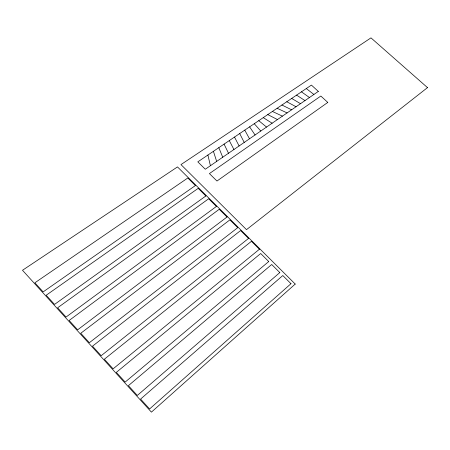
<?xml version="1.0" encoding="UTF-8"?>
<svg xmlns="http://www.w3.org/2000/svg" width="450" height="450" viewBox="0 0 450 450"><rect width="100%" height="100%" fill="white"/><g stroke="black" fill="none" stroke-linecap="round" stroke-linejoin="round"><path stroke-width="0.67" d="M277.121 108.264L287.083 112.916M272.402 111.454L282.403 116.139M281.925 105.019L291.594 109.811M267.778 114.576L277.431 119.565M286.791 101.734L296.044 106.751M291.679 98.426L300.499 103.68M263.256 117.636L272.126 123.221M296.578 95.119L304.971 100.603M301.455 91.823L309.442 97.526M306.293 88.554L313.892 94.455M258.773 120.662L266.535 127.069M254.256 123.716L260.792 131.023M249.609 126.855L255.06 134.972M244.761 130.134L249.508 138.791M229.286 140.586L233.938 149.513M234.506 137.059L239.102 145.958M239.698 133.554L244.215 142.436M224.072 144.112L228.504 153.253M218.807 147.667L222.733 157.23M213.418 151.307L216.664 161.409M207.906 155.031L210.403 165.718M295.217 284.062L151.419 412.132L22.5 270.276L177.486 166.911L295.217 284.062M290.981 283.697L149.591 408.96L140.597 399.066L282.803 275.546L290.981 283.697M279.821 272.576L137.317 395.454L128.407 385.656L271.71 264.493L279.821 272.576M268.746 261.54L125.156 382.078L116.331 372.375L260.702 253.519L268.746 261.54M259.414 249.244L113.108 368.831L104.366 359.213L251.443 241.307L259.414 249.244M248.535 238.41L101.171 355.702L92.509 346.174L240.626 230.541L248.535 238.41M427.5 87.615L246.499 229.652L180.968 164.588L370.969 37.867L427.5 87.615M237.741 227.666L89.353 342.703L80.769 333.264L229.899 219.859L237.741 227.666M227.031 217.007L77.642 329.822L69.137 320.468L219.251 209.267L227.031 217.007M216.411 206.438L66.038 317.059L57.617 307.794L208.693 198.754L216.411 206.438M205.875 195.953L54.54 304.414L46.193 295.234L198.219 188.331L205.875 195.953M327.791 102.42L216.973 181.035L209.419 173.588L320.833 96.036L327.791 102.42M195.424 185.546L43.149 291.887L34.881 282.791L187.824 177.986L195.424 185.546M318.319 91.412L205.296 169.239L197.809 161.859L311.423 85.089L318.319 91.412"/></g></svg>
